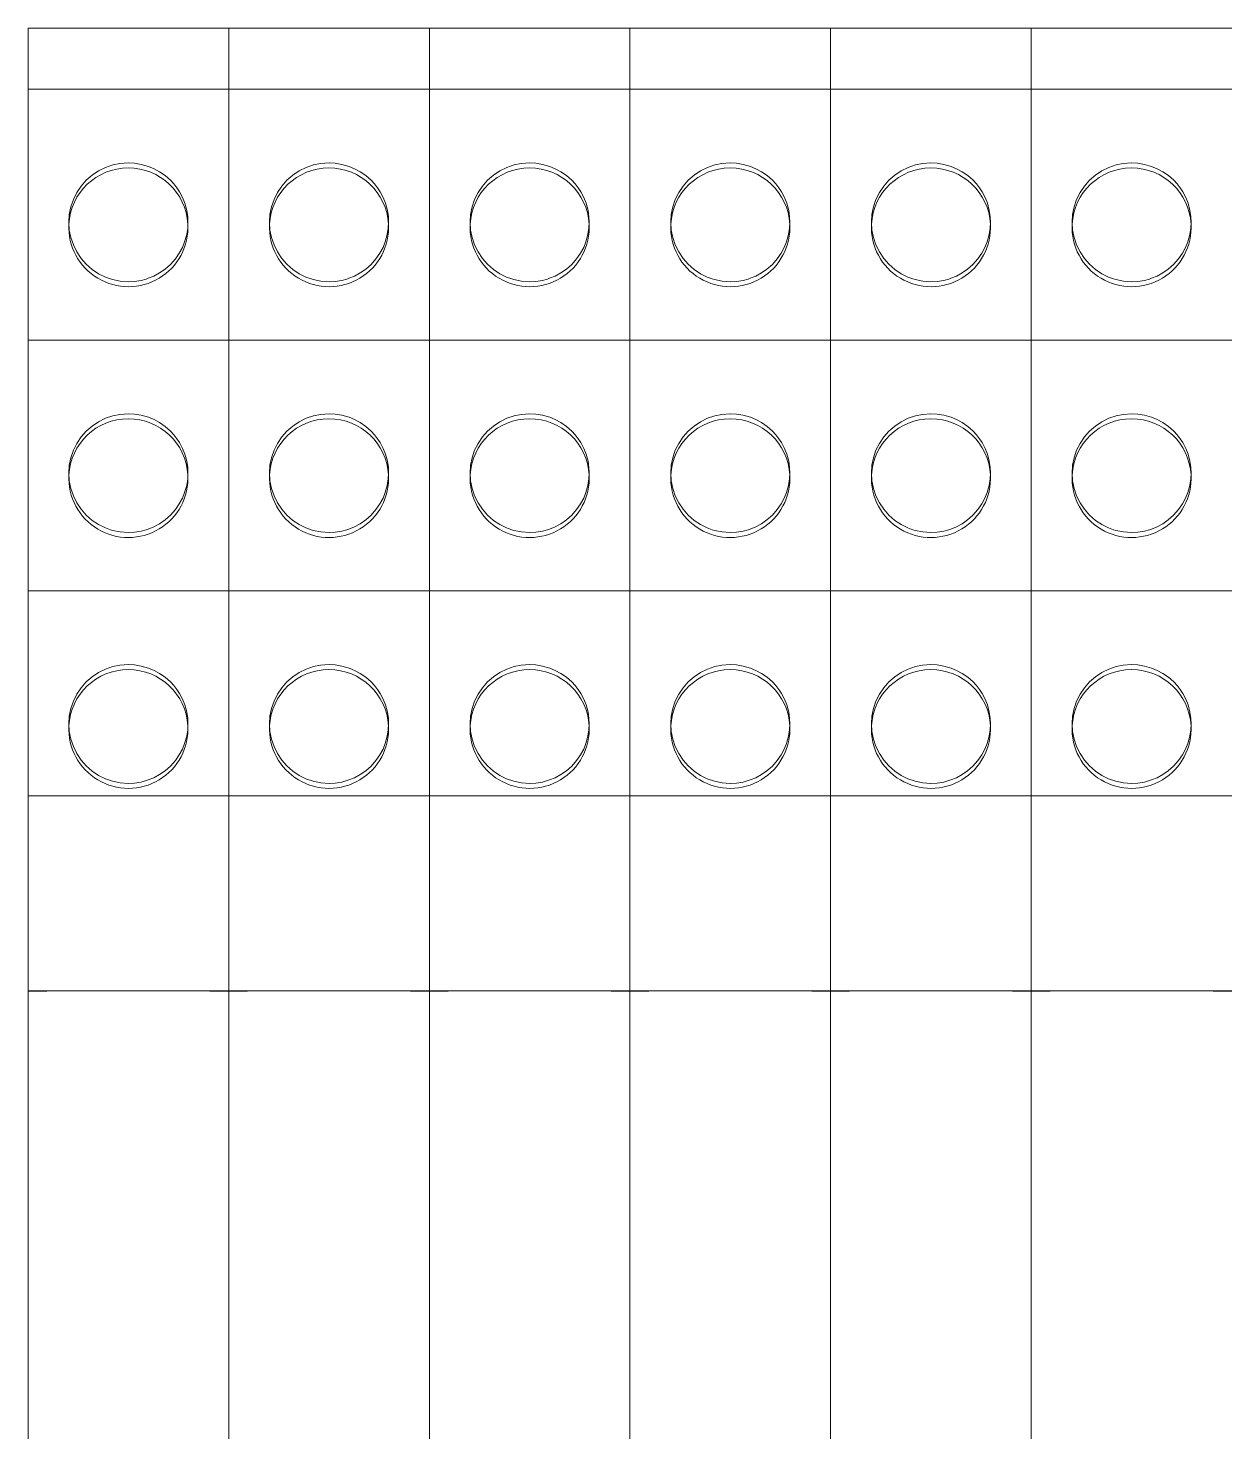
# Model space of a CAD drawing. Header units: millimetres. Extents: x 2 to 14510, y -7775 to 12.
# Drawn here: x 1474.86 to 1513.26, y -2109.36 to -2064.58 of the extents above; entities that cross this region are included whole.
import ezdxf

# ---------------------------------------------------------------- set-up
doc = ezdxf.new("R2010")
doc.units = ezdxf.units.MM
doc.layers.add('eProC - L2', color=41, linetype='Continuous', lineweight=20)

msp = doc.modelspace()

# ---------------------------------------------------------------- linework, layer by layer
at = {"layer": 'eProC - L2'}
for p, q in [((1481.262, -2064.581), (1474.862, -2064.581)), ((1474.862, -2064.581), (1474.862, -2089.07)), ((1474.862, -2064.581), (1474.862, -2154.132)), ((1481.262, -2064.582), (1474.862, -2064.582)), ((1481.262, -2064.581), (1481.262, -2152.558)), ((1487.662, -2064.581), (1481.262, -2064.581)), ((1481.262, -2064.581), (1481.262, -2089.07)), ((1487.662, -2064.582), (1481.262, -2064.582)), ((1487.662, -2064.581), (1487.662, -2152.558)), ((1494.062, -2064.581), (1487.662, -2064.581)), ((1487.662, -2064.581), (1487.662, -2089.07)), ((1494.062, -2064.582), (1487.662, -2064.582)), ((1494.062, -2064.581), (1494.062, -2152.558)), ((1500.462, -2064.581), (1494.062, -2064.581)), ((1494.062, -2064.581), (1494.062, -2089.07)), ((1500.462, -2064.582), (1494.062, -2064.582)), ((1500.462, -2064.581), (1500.462, -2152.558)), ((1506.862, -2064.581), (1500.462, -2064.581)), ((1500.462, -2064.581), (1500.462, -2089.07)), ((1506.862, -2064.582), (1500.462, -2064.582)), ((1506.862, -2064.581), (1506.862, -2152.558)), ((1513.262, -2064.581), (1506.862, -2064.581)), ((1506.862, -2064.581), (1506.862, -2089.07)), ((1513.262, -2064.582), (1506.862, -2064.582)), ((1481.262, -2064.588), (1474.862, -2064.588)), ((1487.662, -2064.588), (1481.262, -2064.588)), ((1494.062, -2064.588), (1487.662, -2064.588)), ((1500.462, -2064.588), (1494.062, -2064.588)), ((1506.862, -2064.588), (1500.462, -2064.588)), ((1513.262, -2064.588), (1506.862, -2064.588)), ((1481.262, -2066.533), (1474.862, -2066.533)), ((1487.662, -2066.533), (1481.262, -2066.533)), ((1494.062, -2066.533), (1487.662, -2066.533)), ((1500.462, -2066.533), (1494.062, -2066.533)), ((1506.862, -2066.533), (1500.462, -2066.533)), ((1513.262, -2066.533), (1506.862, -2066.533)), ((1476.162, -2070.774), (1476.162, -2070.936)), ((1479.962, -2070.936), (1479.962, -2070.774)), ((1482.562, -2070.774), (1482.562, -2070.936)), ((1486.362, -2070.936), (1486.362, -2070.774)), ((1488.962, -2070.774), (1488.962, -2070.936)), ((1492.762, -2070.936), (1492.762, -2070.774)), ((1495.362, -2070.774), (1495.362, -2070.936)), ((1499.162, -2070.936), (1499.162, -2070.774)), ((1501.762, -2070.774), (1501.762, -2070.936)), ((1505.562, -2070.936), (1505.562, -2070.774)), ((1508.162, -2070.774), (1508.162, -2070.936)), ((1511.962, -2070.936), (1511.962, -2070.774)), ((1481.262, -2074.533), (1474.862, -2074.533)), ((1487.662, -2074.533), (1481.262, -2074.533)), ((1494.062, -2074.533), (1487.662, -2074.533)), ((1500.462, -2074.533), (1494.062, -2074.533)), ((1506.862, -2074.533), (1500.462, -2074.533)), ((1513.262, -2074.533), (1506.862, -2074.533)), ((1476.162, -2078.774), (1476.162, -2078.936)), ((1479.962, -2078.936), (1479.962, -2078.774)), ((1482.562, -2078.774), (1482.562, -2078.936)), ((1486.362, -2078.936), (1486.362, -2078.774)), ((1488.962, -2078.774), (1488.962, -2078.936)), ((1492.762, -2078.936), (1492.762, -2078.774)), ((1495.362, -2078.774), (1495.362, -2078.936)), ((1499.162, -2078.936), (1499.162, -2078.774)), ((1501.762, -2078.774), (1501.762, -2078.936)), ((1505.562, -2078.936), (1505.562, -2078.774)), ((1508.162, -2078.774), (1508.162, -2078.936)), ((1511.962, -2078.936), (1511.962, -2078.774)), ((1481.262, -2082.533), (1474.862, -2082.533)), ((1487.662, -2082.533), (1481.262, -2082.533)), ((1494.062, -2082.533), (1487.662, -2082.533)), ((1500.462, -2082.533), (1494.062, -2082.533)), ((1506.862, -2082.533), (1500.462, -2082.533)), ((1513.262, -2082.533), (1506.862, -2082.533)), ((1476.162, -2086.774), (1476.162, -2086.936)), ((1479.962, -2086.936), (1479.962, -2086.774)), ((1482.562, -2086.774), (1482.562, -2086.936)), ((1486.362, -2086.936), (1486.362, -2086.774)), ((1488.962, -2086.774), (1488.962, -2086.936)), ((1492.762, -2086.936), (1492.762, -2086.774)), ((1495.362, -2086.774), (1495.362, -2086.936)), ((1499.162, -2086.936), (1499.162, -2086.774)), ((1501.762, -2086.774), (1501.762, -2086.936)), ((1505.562, -2086.936), (1505.562, -2086.774)), ((1508.162, -2086.774), (1508.162, -2086.936)), ((1511.962, -2086.936), (1511.962, -2086.774)), ((1481.262, -2089.07), (1474.862, -2089.07)), ((1474.862, -2089.07), (1474.862, -2095.292)), ((1481.262, -2095.291), (1481.262, -2089.07)), ((1487.662, -2089.07), (1481.262, -2089.07)), ((1481.262, -2089.07), (1481.262, -2095.292)), ((1487.662, -2095.291), (1487.662, -2089.07)), ((1494.062, -2089.07), (1487.662, -2089.07)), ((1487.662, -2089.07), (1487.662, -2095.292)), ((1494.062, -2095.291), (1494.062, -2089.07)), ((1500.462, -2089.07), (1494.062, -2089.07)), ((1494.062, -2089.07), (1494.062, -2095.292)), ((1500.462, -2095.291), (1500.462, -2089.07)), ((1506.862, -2089.07), (1500.462, -2089.07)), ((1500.462, -2089.07), (1500.462, -2095.292)), ((1506.862, -2095.291), (1506.862, -2089.07)), ((1513.262, -2089.07), (1506.862, -2089.07)), ((1506.862, -2089.07), (1506.862, -2095.292)), ((1481.262, -2095.291), (1474.862, -2095.292)), ((1474.862, -2144.558), (1474.862, -2095.292)), ((1475.462, -2095.298), (1474.862, -2095.298)), ((1481.262, -2095.298), (1480.662, -2095.298)), ((1487.662, -2095.291), (1481.262, -2095.292)), ((1481.262, -2144.558), (1481.262, -2095.292)), ((1481.862, -2095.298), (1481.262, -2095.298)), ((1487.662, -2095.298), (1487.062, -2095.298)), ((1494.062, -2095.291), (1487.662, -2095.292)), ((1487.662, -2144.558), (1487.662, -2095.292)), ((1488.262, -2095.298), (1487.662, -2095.298)), ((1494.062, -2095.298), (1493.462, -2095.298)), ((1500.462, -2095.291), (1494.062, -2095.292)), ((1494.062, -2144.558), (1494.062, -2095.292)), ((1494.662, -2095.298), (1494.062, -2095.298)), ((1500.462, -2095.298), (1499.862, -2095.298)), ((1506.862, -2095.291), (1500.462, -2095.292)), ((1500.462, -2144.558), (1500.462, -2095.292)), ((1501.062, -2095.298), (1500.462, -2095.298)), ((1506.862, -2095.298), (1506.262, -2095.298)), ((1513.262, -2095.291), (1506.862, -2095.292)), ((1506.862, -2144.558), (1506.862, -2095.292)), ((1507.462, -2095.298), (1506.862, -2095.298)), ((1513.262, -2095.298), (1512.662, -2095.298))]:
    msp.add_line(p, q, dxfattribs=at)
for points in [[(1476.162, -2070.774), (1476.178, -2070.526), (1476.227, -2070.284), (1476.307, -2070.049), (1476.417, -2069.827), (1476.555, -2069.623), (1476.719, -2069.436), (1476.907, -2069.273), (1477.113, -2069.136), (1477.335, -2069.027), (1477.57, -2068.948), (1477.791, -2068.904), (1478.062, -2068.884)], [(1479.962, -2070.774), (1479.954, -2070.599), (1479.924, -2070.395), (1479.863, -2070.168), (1479.791, -2069.988), (1479.693, -2069.802), (1479.611, -2069.677), (1479.515, -2069.554), (1479.404, -2069.434), (1479.234, -2069.285), (1479.058, -2069.163), (1478.879, -2069.067), (1478.702, -2068.994), (1478.474, -2068.928), (1478.259, -2068.894), (1478.062, -2068.884)], [(1482.562, -2070.774), (1482.578, -2070.526), (1482.627, -2070.284), (1482.707, -2070.049), (1482.817, -2069.827), (1482.955, -2069.623), (1483.119, -2069.436), (1483.307, -2069.273), (1483.513, -2069.136), (1483.735, -2069.027), (1483.97, -2068.948), (1484.191, -2068.904), (1484.462, -2068.884)], [(1486.362, -2070.774), (1486.354, -2070.599), (1486.324, -2070.395), (1486.263, -2070.168), (1486.191, -2069.988), (1486.093, -2069.802), (1486.011, -2069.677), (1485.915, -2069.554), (1485.804, -2069.434), (1485.634, -2069.285), (1485.458, -2069.163), (1485.279, -2069.067), (1485.102, -2068.994), (1484.874, -2068.928), (1484.659, -2068.894), (1484.462, -2068.884)], [(1488.962, -2070.774), (1488.978, -2070.526), (1489.027, -2070.284), (1489.107, -2070.049), (1489.217, -2069.827), (1489.355, -2069.623), (1489.519, -2069.436), (1489.707, -2069.273), (1489.913, -2069.136), (1490.135, -2069.027), (1490.37, -2068.948), (1490.591, -2068.904), (1490.862, -2068.884)], [(1492.762, -2070.774), (1492.754, -2070.599), (1492.724, -2070.395), (1492.663, -2070.168), (1492.591, -2069.988), (1492.493, -2069.802), (1492.411, -2069.677), (1492.315, -2069.554), (1492.204, -2069.434), (1492.034, -2069.285), (1491.858, -2069.163), (1491.679, -2069.067), (1491.502, -2068.994), (1491.274, -2068.928), (1491.059, -2068.894), (1490.862, -2068.884)], [(1495.362, -2070.774), (1495.378, -2070.526), (1495.427, -2070.284), (1495.507, -2070.049), (1495.617, -2069.827), (1495.755, -2069.623), (1495.919, -2069.436), (1496.107, -2069.273), (1496.313, -2069.136), (1496.535, -2069.027), (1496.77, -2068.948), (1496.991, -2068.904), (1497.262, -2068.884)], [(1499.162, -2070.774), (1499.154, -2070.599), (1499.124, -2070.395), (1499.063, -2070.168), (1498.991, -2069.988), (1498.893, -2069.802), (1498.811, -2069.677), (1498.715, -2069.554), (1498.604, -2069.434), (1498.434, -2069.285), (1498.258, -2069.163), (1498.079, -2069.067), (1497.902, -2068.994), (1497.674, -2068.928), (1497.459, -2068.894), (1497.262, -2068.884)], [(1501.762, -2070.774), (1501.778, -2070.526), (1501.827, -2070.284), (1501.907, -2070.049), (1502.017, -2069.827), (1502.155, -2069.623), (1502.319, -2069.436), (1502.507, -2069.273), (1502.713, -2069.136), (1502.935, -2069.027), (1503.17, -2068.948), (1503.391, -2068.904), (1503.662, -2068.884)], [(1505.562, -2070.774), (1505.554, -2070.599), (1505.524, -2070.395), (1505.463, -2070.168), (1505.391, -2069.988), (1505.293, -2069.802), (1505.211, -2069.677), (1505.115, -2069.554), (1505.004, -2069.434), (1504.834, -2069.285), (1504.658, -2069.163), (1504.479, -2069.067), (1504.302, -2068.994), (1504.074, -2068.928), (1503.859, -2068.894), (1503.662, -2068.884)], [(1508.162, -2070.774), (1508.178, -2070.526), (1508.227, -2070.284), (1508.307, -2070.049), (1508.417, -2069.827), (1508.555, -2069.623), (1508.719, -2069.436), (1508.907, -2069.273), (1509.113, -2069.136), (1509.335, -2069.027), (1509.57, -2068.948), (1509.791, -2068.904), (1510.062, -2068.884)], [(1511.962, -2070.774), (1511.954, -2070.599), (1511.924, -2070.395), (1511.863, -2070.168), (1511.791, -2069.988), (1511.693, -2069.802), (1511.611, -2069.677), (1511.515, -2069.554), (1511.404, -2069.434), (1511.234, -2069.285), (1511.058, -2069.163), (1510.879, -2069.067), (1510.702, -2068.994), (1510.474, -2068.928), (1510.259, -2068.894), (1510.062, -2068.884)], [(1477.488, -2072.584), (1477.327, -2072.526), (1477.11, -2072.419), (1476.908, -2072.282), (1476.72, -2072.116), (1476.555, -2071.928), (1476.418, -2071.723), (1476.307, -2071.5), (1476.227, -2071.264), (1476.178, -2071.022), (1476.162, -2070.774), (1476.162, -2070.774)], [(1478.633, -2072.585), (1478.697, -2072.563), (1478.875, -2072.49), (1479.054, -2072.393), (1479.232, -2072.269), (1479.403, -2072.118), (1479.56, -2071.941), (1479.687, -2071.758), (1479.785, -2071.575), (1479.857, -2071.395), (1479.921, -2071.168), (1479.953, -2070.961), (1479.962, -2070.777), (1479.962, -2070.774)], [(1483.888, -2072.584), (1483.727, -2072.526), (1483.51, -2072.419), (1483.308, -2072.282), (1483.12, -2072.116), (1482.955, -2071.928), (1482.818, -2071.723), (1482.707, -2071.5), (1482.627, -2071.264), (1482.578, -2071.022), (1482.562, -2070.774), (1482.562, -2070.774)], [(1485.033, -2072.585), (1485.097, -2072.563), (1485.275, -2072.49), (1485.454, -2072.393), (1485.632, -2072.269), (1485.803, -2072.118), (1485.96, -2071.941), (1486.087, -2071.758), (1486.185, -2071.575), (1486.257, -2071.395), (1486.321, -2071.168), (1486.353, -2070.961), (1486.362, -2070.777), (1486.362, -2070.774)], [(1490.288, -2072.584), (1490.127, -2072.526), (1489.91, -2072.419), (1489.708, -2072.282), (1489.52, -2072.116), (1489.355, -2071.928), (1489.218, -2071.723), (1489.107, -2071.5), (1489.027, -2071.264), (1488.978, -2071.022), (1488.962, -2070.774), (1488.962, -2070.774)], [(1491.433, -2072.585), (1491.497, -2072.563), (1491.675, -2072.49), (1491.854, -2072.393), (1492.032, -2072.269), (1492.203, -2072.118), (1492.36, -2071.941), (1492.487, -2071.758), (1492.585, -2071.575), (1492.657, -2071.395), (1492.721, -2071.168), (1492.753, -2070.961), (1492.762, -2070.777), (1492.762, -2070.774)], [(1496.688, -2072.584), (1496.527, -2072.526), (1496.31, -2072.419), (1496.108, -2072.282), (1495.92, -2072.116), (1495.755, -2071.928), (1495.618, -2071.723), (1495.507, -2071.5), (1495.427, -2071.264), (1495.378, -2071.022), (1495.362, -2070.774), (1495.362, -2070.774)], [(1497.833, -2072.585), (1497.897, -2072.563), (1498.075, -2072.49), (1498.254, -2072.393), (1498.432, -2072.269), (1498.603, -2072.118), (1498.76, -2071.941), (1498.887, -2071.758), (1498.985, -2071.575), (1499.057, -2071.395), (1499.121, -2071.168), (1499.153, -2070.961), (1499.162, -2070.777), (1499.162, -2070.774)], [(1503.088, -2072.584), (1502.927, -2072.526), (1502.71, -2072.419), (1502.508, -2072.282), (1502.32, -2072.116), (1502.155, -2071.928), (1502.018, -2071.723), (1501.907, -2071.5), (1501.827, -2071.264), (1501.778, -2071.022), (1501.762, -2070.774), (1501.762, -2070.774)], [(1504.233, -2072.585), (1504.297, -2072.563), (1504.475, -2072.49), (1504.654, -2072.393), (1504.832, -2072.269), (1505.003, -2072.118), (1505.16, -2071.941), (1505.287, -2071.758), (1505.385, -2071.575), (1505.457, -2071.395), (1505.521, -2071.168), (1505.553, -2070.961), (1505.562, -2070.777), (1505.562, -2070.774)], [(1509.488, -2072.584), (1509.327, -2072.526), (1509.11, -2072.419), (1508.908, -2072.282), (1508.72, -2072.116), (1508.555, -2071.928), (1508.418, -2071.723), (1508.307, -2071.5), (1508.227, -2071.264), (1508.178, -2071.022), (1508.162, -2070.774), (1508.162, -2070.774)], [(1510.633, -2072.585), (1510.697, -2072.563), (1510.875, -2072.49), (1511.054, -2072.393), (1511.232, -2072.269), (1511.403, -2072.118), (1511.56, -2071.941), (1511.687, -2071.758), (1511.785, -2071.575), (1511.857, -2071.395), (1511.921, -2071.168), (1511.953, -2070.961), (1511.962, -2070.777), (1511.962, -2070.774)], [(1478.062, -2072.673), (1477.803, -2072.653), (1477.557, -2072.604), (1477.488, -2072.584)], [(1478.062, -2072.673), (1478.256, -2072.663), (1478.469, -2072.629), (1478.633, -2072.585)], [(1484.462, -2072.673), (1484.203, -2072.653), (1483.957, -2072.604), (1483.888, -2072.584)], [(1484.462, -2072.673), (1484.656, -2072.663), (1484.869, -2072.629), (1485.033, -2072.585)], [(1490.862, -2072.673), (1490.603, -2072.653), (1490.357, -2072.604), (1490.288, -2072.584)], [(1490.862, -2072.673), (1491.056, -2072.663), (1491.269, -2072.629), (1491.433, -2072.585)], [(1497.262, -2072.673), (1497.003, -2072.653), (1496.757, -2072.604), (1496.688, -2072.584)], [(1497.262, -2072.673), (1497.456, -2072.663), (1497.669, -2072.629), (1497.833, -2072.585)], [(1503.662, -2072.673), (1503.403, -2072.653), (1503.157, -2072.604), (1503.088, -2072.584)], [(1503.662, -2072.673), (1503.856, -2072.663), (1504.069, -2072.629), (1504.233, -2072.585)], [(1510.062, -2072.673), (1509.803, -2072.653), (1509.557, -2072.604), (1509.488, -2072.584)], [(1510.062, -2072.673), (1510.256, -2072.663), (1510.469, -2072.629), (1510.633, -2072.585)], [(1476.162, -2078.774), (1476.178, -2078.526), (1476.227, -2078.284), (1476.307, -2078.049), (1476.417, -2077.827), (1476.555, -2077.623), (1476.719, -2077.436), (1476.907, -2077.273), (1477.113, -2077.136), (1477.335, -2077.027), (1477.57, -2076.948), (1477.791, -2076.904), (1478.062, -2076.884)], [(1479.962, -2078.774), (1479.954, -2078.599), (1479.924, -2078.395), (1479.863, -2078.168), (1479.791, -2077.988), (1479.693, -2077.802), (1479.611, -2077.677), (1479.515, -2077.554), (1479.404, -2077.434), (1479.234, -2077.285), (1479.058, -2077.163), (1478.879, -2077.067), (1478.702, -2076.994), (1478.474, -2076.928), (1478.259, -2076.894), (1478.062, -2076.884)], [(1482.562, -2078.774), (1482.578, -2078.526), (1482.627, -2078.284), (1482.707, -2078.049), (1482.817, -2077.827), (1482.955, -2077.623), (1483.119, -2077.436), (1483.307, -2077.273), (1483.513, -2077.136), (1483.735, -2077.027), (1483.97, -2076.948), (1484.191, -2076.904), (1484.462, -2076.884)], [(1486.362, -2078.774), (1486.354, -2078.599), (1486.324, -2078.395), (1486.263, -2078.168), (1486.191, -2077.988), (1486.093, -2077.802), (1486.011, -2077.677), (1485.915, -2077.554), (1485.804, -2077.434), (1485.634, -2077.285), (1485.458, -2077.163), (1485.279, -2077.067), (1485.102, -2076.994), (1484.874, -2076.928), (1484.659, -2076.894), (1484.462, -2076.884)], [(1488.962, -2078.774), (1488.978, -2078.526), (1489.027, -2078.284), (1489.107, -2078.049), (1489.217, -2077.827), (1489.355, -2077.623), (1489.519, -2077.436), (1489.707, -2077.273), (1489.913, -2077.136), (1490.135, -2077.027), (1490.37, -2076.948), (1490.591, -2076.904), (1490.862, -2076.884)], [(1492.762, -2078.774), (1492.754, -2078.599), (1492.724, -2078.395), (1492.663, -2078.168), (1492.591, -2077.988), (1492.493, -2077.802), (1492.411, -2077.677), (1492.315, -2077.554), (1492.204, -2077.434), (1492.034, -2077.285), (1491.858, -2077.163), (1491.679, -2077.067), (1491.502, -2076.994), (1491.274, -2076.928), (1491.059, -2076.894), (1490.862, -2076.884)], [(1495.362, -2078.774), (1495.378, -2078.526), (1495.427, -2078.284), (1495.507, -2078.049), (1495.617, -2077.827), (1495.755, -2077.623), (1495.919, -2077.436), (1496.107, -2077.273), (1496.313, -2077.136), (1496.535, -2077.027), (1496.77, -2076.948), (1496.991, -2076.904), (1497.262, -2076.884)], [(1499.162, -2078.774), (1499.154, -2078.599), (1499.124, -2078.395), (1499.063, -2078.168), (1498.991, -2077.988), (1498.893, -2077.802), (1498.811, -2077.677), (1498.715, -2077.554), (1498.604, -2077.434), (1498.434, -2077.285), (1498.258, -2077.163), (1498.079, -2077.067), (1497.902, -2076.994), (1497.674, -2076.928), (1497.459, -2076.894), (1497.262, -2076.884)], [(1501.762, -2078.774), (1501.778, -2078.526), (1501.827, -2078.284), (1501.907, -2078.049), (1502.017, -2077.827), (1502.155, -2077.623), (1502.319, -2077.436), (1502.507, -2077.273), (1502.713, -2077.136), (1502.935, -2077.027), (1503.17, -2076.948), (1503.391, -2076.904), (1503.662, -2076.884)], [(1505.562, -2078.774), (1505.554, -2078.599), (1505.524, -2078.395), (1505.463, -2078.168), (1505.391, -2077.988), (1505.293, -2077.802), (1505.211, -2077.677), (1505.115, -2077.554), (1505.004, -2077.434), (1504.834, -2077.285), (1504.658, -2077.163), (1504.479, -2077.067), (1504.302, -2076.994), (1504.074, -2076.928), (1503.859, -2076.894), (1503.662, -2076.884)], [(1508.162, -2078.774), (1508.178, -2078.526), (1508.227, -2078.284), (1508.307, -2078.049), (1508.417, -2077.827), (1508.555, -2077.623), (1508.719, -2077.436), (1508.907, -2077.273), (1509.113, -2077.136), (1509.335, -2077.027), (1509.57, -2076.948), (1509.791, -2076.904), (1510.062, -2076.884)], [(1511.962, -2078.774), (1511.954, -2078.599), (1511.924, -2078.395), (1511.863, -2078.168), (1511.791, -2077.988), (1511.693, -2077.802), (1511.611, -2077.677), (1511.515, -2077.554), (1511.404, -2077.434), (1511.234, -2077.285), (1511.058, -2077.163), (1510.879, -2077.067), (1510.702, -2076.994), (1510.474, -2076.928), (1510.259, -2076.894), (1510.062, -2076.884)], [(1477.488, -2080.584), (1477.327, -2080.526), (1477.11, -2080.419), (1476.908, -2080.282), (1476.72, -2080.116), (1476.555, -2079.928), (1476.418, -2079.723), (1476.307, -2079.5), (1476.227, -2079.264), (1476.178, -2079.022), (1476.162, -2078.774), (1476.162, -2078.774)], [(1478.633, -2080.585), (1478.697, -2080.563), (1478.875, -2080.49), (1479.054, -2080.393), (1479.232, -2080.269), (1479.403, -2080.118), (1479.56, -2079.941), (1479.687, -2079.758), (1479.785, -2079.575), (1479.857, -2079.395), (1479.921, -2079.168), (1479.953, -2078.961), (1479.962, -2078.777), (1479.962, -2078.774)], [(1483.888, -2080.584), (1483.727, -2080.526), (1483.51, -2080.419), (1483.308, -2080.282), (1483.12, -2080.116), (1482.955, -2079.928), (1482.818, -2079.723), (1482.707, -2079.5), (1482.627, -2079.264), (1482.578, -2079.022), (1482.562, -2078.774), (1482.562, -2078.774)], [(1485.033, -2080.585), (1485.097, -2080.563), (1485.275, -2080.49), (1485.454, -2080.393), (1485.632, -2080.269), (1485.803, -2080.118), (1485.96, -2079.941), (1486.087, -2079.758), (1486.185, -2079.575), (1486.257, -2079.395), (1486.321, -2079.168), (1486.353, -2078.961), (1486.362, -2078.777), (1486.362, -2078.774)], [(1490.288, -2080.584), (1490.127, -2080.526), (1489.91, -2080.419), (1489.708, -2080.282), (1489.52, -2080.116), (1489.355, -2079.928), (1489.218, -2079.723), (1489.107, -2079.5), (1489.027, -2079.264), (1488.978, -2079.022), (1488.962, -2078.774), (1488.962, -2078.774)], [(1491.433, -2080.585), (1491.497, -2080.563), (1491.675, -2080.49), (1491.854, -2080.393), (1492.032, -2080.269), (1492.203, -2080.118), (1492.36, -2079.941), (1492.487, -2079.758), (1492.585, -2079.575), (1492.657, -2079.395), (1492.721, -2079.168), (1492.753, -2078.961), (1492.762, -2078.777), (1492.762, -2078.774)], [(1496.688, -2080.584), (1496.527, -2080.526), (1496.31, -2080.419), (1496.108, -2080.282), (1495.92, -2080.116), (1495.755, -2079.928), (1495.618, -2079.723), (1495.507, -2079.5), (1495.427, -2079.264), (1495.378, -2079.022), (1495.362, -2078.774), (1495.362, -2078.774)], [(1497.833, -2080.585), (1497.897, -2080.563), (1498.075, -2080.49), (1498.254, -2080.393), (1498.432, -2080.269), (1498.603, -2080.118), (1498.76, -2079.941), (1498.887, -2079.758), (1498.985, -2079.575), (1499.057, -2079.395), (1499.121, -2079.168), (1499.153, -2078.961), (1499.162, -2078.777), (1499.162, -2078.774)], [(1503.088, -2080.584), (1502.927, -2080.526), (1502.71, -2080.419), (1502.508, -2080.282), (1502.32, -2080.116), (1502.155, -2079.928), (1502.018, -2079.723), (1501.907, -2079.5), (1501.827, -2079.264), (1501.778, -2079.022), (1501.762, -2078.774), (1501.762, -2078.774)], [(1504.233, -2080.585), (1504.297, -2080.563), (1504.475, -2080.49), (1504.654, -2080.393), (1504.832, -2080.269), (1505.003, -2080.118), (1505.16, -2079.941), (1505.287, -2079.758), (1505.385, -2079.575), (1505.457, -2079.395), (1505.521, -2079.168), (1505.553, -2078.961), (1505.562, -2078.777), (1505.562, -2078.774)], [(1509.488, -2080.584), (1509.327, -2080.526), (1509.11, -2080.419), (1508.908, -2080.282), (1508.72, -2080.116), (1508.555, -2079.928), (1508.418, -2079.723), (1508.307, -2079.5), (1508.227, -2079.264), (1508.178, -2079.022), (1508.162, -2078.774), (1508.162, -2078.774)], [(1510.633, -2080.585), (1510.697, -2080.563), (1510.875, -2080.49), (1511.054, -2080.393), (1511.232, -2080.269), (1511.403, -2080.118), (1511.56, -2079.941), (1511.687, -2079.758), (1511.785, -2079.575), (1511.857, -2079.395), (1511.921, -2079.168), (1511.953, -2078.961), (1511.962, -2078.777), (1511.962, -2078.774)], [(1478.062, -2080.673), (1477.803, -2080.653), (1477.557, -2080.604), (1477.488, -2080.584)], [(1478.062, -2080.673), (1478.256, -2080.663), (1478.469, -2080.629), (1478.633, -2080.585)], [(1484.462, -2080.673), (1484.203, -2080.653), (1483.957, -2080.604), (1483.888, -2080.584)], [(1484.462, -2080.673), (1484.656, -2080.663), (1484.869, -2080.629), (1485.033, -2080.585)], [(1490.862, -2080.673), (1490.603, -2080.653), (1490.357, -2080.604), (1490.288, -2080.584)], [(1490.862, -2080.673), (1491.056, -2080.663), (1491.269, -2080.629), (1491.433, -2080.585)], [(1497.262, -2080.673), (1497.003, -2080.653), (1496.757, -2080.604), (1496.688, -2080.584)], [(1497.262, -2080.673), (1497.456, -2080.663), (1497.669, -2080.629), (1497.833, -2080.585)], [(1503.662, -2080.673), (1503.403, -2080.653), (1503.157, -2080.604), (1503.088, -2080.584)], [(1503.662, -2080.673), (1503.856, -2080.663), (1504.069, -2080.629), (1504.233, -2080.585)], [(1510.062, -2080.673), (1509.803, -2080.653), (1509.557, -2080.604), (1509.488, -2080.584)], [(1510.062, -2080.673), (1510.256, -2080.663), (1510.469, -2080.629), (1510.633, -2080.585)], [(1476.162, -2086.774), (1476.178, -2086.526), (1476.227, -2086.284), (1476.307, -2086.049), (1476.417, -2085.827), (1476.555, -2085.623), (1476.719, -2085.436), (1476.907, -2085.273), (1477.113, -2085.136), (1477.335, -2085.027), (1477.57, -2084.948), (1477.791, -2084.904), (1478.062, -2084.884)], [(1479.962, -2086.774), (1479.954, -2086.599), (1479.924, -2086.395), (1479.863, -2086.168), (1479.791, -2085.988), (1479.693, -2085.802), (1479.611, -2085.677), (1479.515, -2085.554), (1479.404, -2085.434), (1479.234, -2085.285), (1479.058, -2085.163), (1478.879, -2085.067), (1478.702, -2084.994), (1478.474, -2084.928), (1478.259, -2084.894), (1478.062, -2084.884)], [(1482.562, -2086.774), (1482.578, -2086.526), (1482.627, -2086.284), (1482.707, -2086.049), (1482.817, -2085.827), (1482.955, -2085.623), (1483.119, -2085.436), (1483.307, -2085.273), (1483.513, -2085.136), (1483.735, -2085.027), (1483.97, -2084.948), (1484.191, -2084.904), (1484.462, -2084.884)], [(1486.362, -2086.774), (1486.354, -2086.599), (1486.324, -2086.395), (1486.263, -2086.168), (1486.191, -2085.988), (1486.093, -2085.802), (1486.011, -2085.677), (1485.915, -2085.554), (1485.804, -2085.434), (1485.634, -2085.285), (1485.458, -2085.163), (1485.279, -2085.067), (1485.102, -2084.994), (1484.874, -2084.928), (1484.659, -2084.894), (1484.462, -2084.884)], [(1488.962, -2086.774), (1488.978, -2086.526), (1489.027, -2086.284), (1489.107, -2086.049), (1489.217, -2085.827), (1489.355, -2085.623), (1489.519, -2085.436), (1489.707, -2085.273), (1489.913, -2085.136), (1490.135, -2085.027), (1490.37, -2084.948), (1490.591, -2084.904), (1490.862, -2084.884)], [(1492.762, -2086.774), (1492.754, -2086.599), (1492.724, -2086.395), (1492.663, -2086.168), (1492.591, -2085.988), (1492.493, -2085.802), (1492.411, -2085.677), (1492.315, -2085.554), (1492.204, -2085.434), (1492.034, -2085.285), (1491.858, -2085.163), (1491.679, -2085.067), (1491.502, -2084.994), (1491.274, -2084.928), (1491.059, -2084.894), (1490.862, -2084.884)], [(1495.362, -2086.774), (1495.378, -2086.526), (1495.427, -2086.284), (1495.507, -2086.049), (1495.617, -2085.827), (1495.755, -2085.623), (1495.919, -2085.436), (1496.107, -2085.273), (1496.313, -2085.136), (1496.535, -2085.027), (1496.77, -2084.948), (1496.991, -2084.904), (1497.262, -2084.884)], [(1499.162, -2086.774), (1499.154, -2086.599), (1499.124, -2086.395), (1499.063, -2086.168), (1498.991, -2085.988), (1498.893, -2085.802), (1498.811, -2085.677), (1498.715, -2085.554), (1498.604, -2085.434), (1498.434, -2085.285), (1498.258, -2085.163), (1498.079, -2085.067), (1497.902, -2084.994), (1497.674, -2084.928), (1497.459, -2084.894), (1497.262, -2084.884)], [(1501.762, -2086.774), (1501.778, -2086.526), (1501.827, -2086.284), (1501.907, -2086.049), (1502.017, -2085.827), (1502.155, -2085.623), (1502.319, -2085.436), (1502.507, -2085.273), (1502.713, -2085.136), (1502.935, -2085.027), (1503.17, -2084.948), (1503.391, -2084.904), (1503.662, -2084.884)], [(1505.562, -2086.774), (1505.554, -2086.599), (1505.524, -2086.395), (1505.463, -2086.168), (1505.391, -2085.988), (1505.293, -2085.802), (1505.211, -2085.677), (1505.115, -2085.554), (1505.004, -2085.434), (1504.834, -2085.285), (1504.658, -2085.163), (1504.479, -2085.067), (1504.302, -2084.994), (1504.074, -2084.928), (1503.859, -2084.894), (1503.662, -2084.884)], [(1508.162, -2086.774), (1508.178, -2086.526), (1508.227, -2086.284), (1508.307, -2086.049), (1508.417, -2085.827), (1508.555, -2085.623), (1508.719, -2085.436), (1508.907, -2085.273), (1509.113, -2085.136), (1509.335, -2085.027), (1509.57, -2084.948), (1509.791, -2084.904), (1510.062, -2084.884)], [(1511.962, -2086.774), (1511.954, -2086.599), (1511.924, -2086.395), (1511.863, -2086.168), (1511.791, -2085.988), (1511.693, -2085.802), (1511.611, -2085.677), (1511.515, -2085.554), (1511.404, -2085.434), (1511.234, -2085.285), (1511.058, -2085.163), (1510.879, -2085.067), (1510.702, -2084.994), (1510.474, -2084.928), (1510.259, -2084.894), (1510.062, -2084.884)], [(1478.062, -2088.673), (1477.803, -2088.653), (1477.557, -2088.604), (1477.327, -2088.526), (1477.11, -2088.419), (1476.908, -2088.282), (1476.72, -2088.116), (1476.555, -2087.928), (1476.418, -2087.723), (1476.307, -2087.5), (1476.227, -2087.264), (1476.178, -2087.022), (1476.162, -2086.774), (1476.162, -2086.774)], [(1478.062, -2088.673), (1478.256, -2088.663), (1478.469, -2088.629), (1478.697, -2088.563), (1478.875, -2088.49), (1479.054, -2088.393), (1479.232, -2088.269), (1479.403, -2088.118), (1479.56, -2087.941), (1479.687, -2087.758), (1479.785, -2087.575), (1479.857, -2087.395), (1479.921, -2087.168), (1479.953, -2086.961), (1479.962, -2086.777), (1479.962, -2086.774)], [(1484.462, -2088.673), (1484.203, -2088.653), (1483.957, -2088.604), (1483.727, -2088.526), (1483.51, -2088.419), (1483.308, -2088.282), (1483.12, -2088.116), (1482.955, -2087.928), (1482.818, -2087.723), (1482.707, -2087.5), (1482.627, -2087.264), (1482.578, -2087.022), (1482.562, -2086.774), (1482.562, -2086.774)], [(1484.462, -2088.673), (1484.656, -2088.663), (1484.869, -2088.629), (1485.097, -2088.563), (1485.275, -2088.49), (1485.454, -2088.393), (1485.632, -2088.269), (1485.803, -2088.118), (1485.96, -2087.941), (1486.087, -2087.758), (1486.185, -2087.575), (1486.257, -2087.395), (1486.321, -2087.168), (1486.353, -2086.961), (1486.362, -2086.777), (1486.362, -2086.774)], [(1490.862, -2088.673), (1490.603, -2088.653), (1490.357, -2088.604), (1490.127, -2088.526), (1489.91, -2088.419), (1489.708, -2088.282), (1489.52, -2088.116), (1489.355, -2087.928), (1489.218, -2087.723), (1489.107, -2087.5), (1489.027, -2087.264), (1488.978, -2087.022), (1488.962, -2086.774), (1488.962, -2086.774)], [(1490.862, -2088.673), (1491.056, -2088.663), (1491.269, -2088.629), (1491.497, -2088.563), (1491.675, -2088.49), (1491.854, -2088.393), (1492.032, -2088.269), (1492.203, -2088.118), (1492.36, -2087.941), (1492.487, -2087.758), (1492.585, -2087.575), (1492.657, -2087.395), (1492.721, -2087.168), (1492.753, -2086.961), (1492.762, -2086.777), (1492.762, -2086.774)], [(1497.262, -2088.673), (1497.003, -2088.653), (1496.757, -2088.604), (1496.527, -2088.526), (1496.31, -2088.419), (1496.108, -2088.282), (1495.92, -2088.116), (1495.755, -2087.928), (1495.618, -2087.723), (1495.507, -2087.5), (1495.427, -2087.264), (1495.378, -2087.022), (1495.362, -2086.774), (1495.362, -2086.774)], [(1497.262, -2088.673), (1497.456, -2088.663), (1497.669, -2088.629), (1497.897, -2088.563), (1498.075, -2088.49), (1498.254, -2088.393), (1498.432, -2088.269), (1498.603, -2088.118), (1498.76, -2087.941), (1498.887, -2087.758), (1498.985, -2087.575), (1499.057, -2087.395), (1499.121, -2087.168), (1499.153, -2086.961), (1499.162, -2086.777), (1499.162, -2086.774)], [(1503.662, -2088.673), (1503.403, -2088.653), (1503.157, -2088.604), (1502.927, -2088.526), (1502.71, -2088.419), (1502.508, -2088.282), (1502.32, -2088.116), (1502.155, -2087.928), (1502.018, -2087.723), (1501.907, -2087.5), (1501.827, -2087.264), (1501.778, -2087.022), (1501.762, -2086.774), (1501.762, -2086.774)], [(1503.662, -2088.673), (1503.856, -2088.663), (1504.069, -2088.629), (1504.297, -2088.563), (1504.475, -2088.49), (1504.654, -2088.393), (1504.832, -2088.269), (1505.003, -2088.118), (1505.16, -2087.941), (1505.287, -2087.758), (1505.385, -2087.575), (1505.457, -2087.395), (1505.521, -2087.168), (1505.553, -2086.961), (1505.562, -2086.777), (1505.562, -2086.774)], [(1510.062, -2088.673), (1509.803, -2088.653), (1509.557, -2088.604), (1509.327, -2088.526), (1509.11, -2088.419), (1508.908, -2088.282), (1508.72, -2088.116), (1508.555, -2087.928), (1508.418, -2087.723), (1508.307, -2087.5), (1508.227, -2087.264), (1508.178, -2087.022), (1508.162, -2086.774), (1508.162, -2086.774)], [(1510.062, -2088.673), (1510.256, -2088.663), (1510.469, -2088.629), (1510.697, -2088.563), (1510.875, -2088.49), (1511.054, -2088.393), (1511.232, -2088.269), (1511.403, -2088.118), (1511.56, -2087.941), (1511.687, -2087.758), (1511.785, -2087.575), (1511.857, -2087.395), (1511.921, -2087.168), (1511.953, -2086.961), (1511.962, -2086.777), (1511.962, -2086.774)]]:
    msp.add_lwpolyline(points, dxfattribs=at)
for centre, start_param, end_param in [((1478.062, -2070.936), 3.195722, 6.232913), ((1484.462, -2070.936), 3.195722, 6.232913), ((1490.862, -2070.936), 3.195722, 6.232913), ((1497.262, -2070.936), 3.195722, 6.232913), ((1503.662, -2070.936), 3.195722, 6.232913), ((1510.062, -2070.936), 3.195722, 6.232913), ((1478.062, -2070.936), 6.232913, 9.478907), ((1484.462, -2070.936), 6.232913, 9.478907), ((1490.862, -2070.936), 6.232913, 9.478907), ((1497.262, -2070.936), 6.232913, 9.478907), ((1503.662, -2070.936), 6.232913, 9.478907), ((1510.062, -2070.936), 6.232913, 9.478907), ((1478.062, -2078.936), 3.195722, 6.232913), ((1484.462, -2078.936), 3.195722, 6.232913), ((1490.862, -2078.936), 3.195722, 6.232913), ((1497.262, -2078.936), 3.195722, 6.232913), ((1503.662, -2078.936), 3.195722, 6.232913), ((1510.062, -2078.936), 3.195722, 6.232913), ((1478.062, -2078.936), 6.232913, 9.478907), ((1484.462, -2078.936), 6.232913, 9.478907), ((1490.862, -2078.936), 6.232913, 9.478907), ((1497.262, -2078.936), 6.232913, 9.478907), ((1503.662, -2078.936), 6.232913, 9.478907), ((1510.062, -2078.936), 6.232913, 9.478907), ((1478.062, -2086.936), 3.195722, 6.232913), ((1484.462, -2086.936), 3.195722, 6.232913), ((1490.862, -2086.936), 3.195722, 6.232913), ((1497.262, -2086.936), 3.195722, 6.232913), ((1503.662, -2086.936), 3.195722, 6.232913), ((1510.062, -2086.936), 3.195722, 6.232913), ((1478.062, -2086.936), 6.232913, 9.478907), ((1484.462, -2086.936), 6.232913, 9.478907), ((1490.862, -2086.936), 6.232913, 9.478907), ((1497.262, -2086.936), 6.232913, 9.478907), ((1503.662, -2086.936), 6.232913, 9.478907), ((1510.062, -2086.936), 6.232913, 9.478907)]:
    msp.add_ellipse(centre, major_axis=(-1.9, 0), ratio=0.997065, start_param=start_param, end_param=end_param, dxfattribs=at)

doc.saveas('drawing.dxf')
